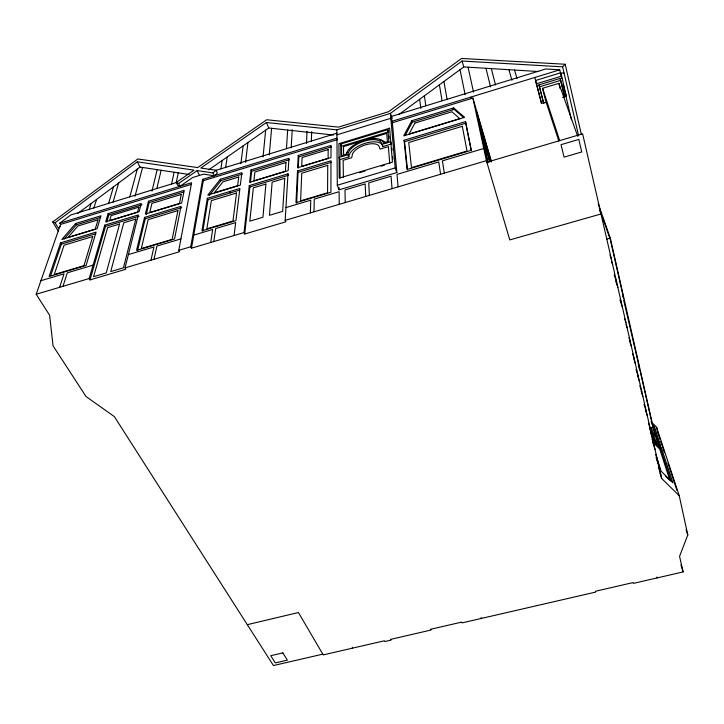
<?xml version="1.0" encoding="UTF-8"?>
<svg xmlns="http://www.w3.org/2000/svg" width="724" height="724" viewBox="0 0 724 724"><rect width="100%" height="100%" fill="white"/><g stroke="black" fill="none" stroke-linecap="round" stroke-linejoin="round"><path stroke-width="1.09" d="M313.981 211.824L314.279 199.118L339.113 191.697L339.23 204.331M311.383 141.044L311.664 131.65M310.397 212.883L310.759 200.168L285.944 207.58M306.524 143.415L306.967 131.162M297.492 170.955L295.98 202.711L330.931 192.258L330.977 160.782L297.492 170.955L298.08 172.366L296.65 203.055M298.234 155.443L297.645 167.742L330.977 157.606L330.995 145.415L298.234 155.443L298.813 156.837L298.288 168.031M291.175 147.805L292.234 129.623M285.166 220.377L287.989 173.832L249.282 185.588L244.033 232.585L244.712 234.015L285.808 221.825L285.166 220.377L486.392 160.656L472.89 98.075L392.399 122.745L396.833 172.556L339.094 189.815L337.284 185.263L336.895 129.868L390.417 113.387L462.066 61.033L562.602 66.834L565.182 64.246L581.399 134.682M286.46 148.601L287.663 130.048M269.265 154.927L271.618 128.302M263.065 156.827L265.654 130.157M251.038 169.878L249.644 182.339L288.179 170.62L288.921 158.285L251.038 169.878L251.662 171.253L250.395 182.683M244.712 234.015L249.916 186.973L249.282 185.588M245.563 162.285L247.952 142.51M234.078 235.535L235.68 222.594L215.716 228.549L213.779 241.563M240.866 163.751L243.137 145.868M225.662 167.516L227.209 156.981M210.711 242.468L212.693 229.454L193.77 235.11M220.892 168.773L222.159 160.502M202.82 231.137L207.996 199.697L207.326 198.322L239.916 188.43L235.915 220.657L201.942 230.82L207.326 198.322M244.033 232.585L191.48 248.178L190.756 246.766L202.639 179.353L336.995 138.148M191.48 248.178L203.29 180.701L202.639 179.353M125.026 267.898L138.356 214.928L104.745 225.155L89.179 278.541L89.984 279.898L125.804 269.274L125.026 267.898L179.471 251.744L178.738 250.341L191.616 182.729L59.766 223.164L60.526 224.449L36.2 294.261L49.621 315.266L53.051 345.837L86.02 396.508L114.392 416.644L273.428 665.546L322.804 654.152M176.194 182.611L178.258 172.846M171.552 184.068L174.131 172.222M154.004 259.301L156.891 246.079L180.919 238.902M150.981 260.197L153.922 246.965L128.374 254.595M156.918 188.159L161.144 170.258M137.551 250.667L145.271 218.72L144.556 217.381L181.018 206.313L174.529 239.011L136.546 250.368L144.556 217.381M146.338 214.322L149.171 202.575L148.474 201.245L184.195 190.322L181.679 203.01L145.361 214.051L148.474 201.245M151.986 191.1L157.162 169.66M134.999 196.331L142.574 167.461M129.804 196.946L137.298 169.099M89.984 279.898L105.487 226.467L104.745 225.155M106.745 222.114L108.835 214.901L108.111 213.598L141.243 203.462L139.189 211.625L105.713 221.825L108.111 213.598M113.071 202.132L118.6 183.027M108.555 203.562L113.487 186.846M93.849 208.032L96.518 199.489M89.188 209.607L91.124 203.498M62.988 286.27L67.287 272.839L93.088 265.129M59.667 287.256L64.02 273.817L40.924 280.713M50.644 275.726L61.332 244.187L60.554 242.884L96.084 232.096L86.084 265.455L49.105 276.505L60.554 242.884M651.292 421.839L656.596 427.251L679.23 495.714L687.8 534.991L679.555 556.367L683.121 571.924L633.364 583.399L633.138 582.567L595.409 591.273L595.662 592.087L461.957 622.911L461.613 622.133L430.662 629.274L431.024 630.043L390.698 639.346L391.096 640.097L384.833 641.545L384.444 640.785L323.239 654.894L298.415 612.522L247.318 624.667M411.811 120.7L403.702 135.868L464.627 117.342L453.667 107.894L411.811 120.7L412.3 122.148L405.214 135.433M209.173 195.543L220.965 180.629L242.495 174.05M220.322 179.271L207.824 195.055L240.323 185.172L241.87 172.683L220.322 179.271L220.965 180.629M64.083 239.065L76.391 224.82L100.645 217.408M75.631 223.526L61.857 239.436L97.088 228.73L100.971 215.779L75.631 223.526L76.391 224.82M565.182 64.246L461.577 58.454L388.571 111.695L338.515 127.116L266.694 119.759L197.715 167.597L137.822 158.963L52.743 221.924L55.096 222.748L137.288 161.823L194.041 170.149L176.249 182.484L177.652 185.29L180.041 186.276L192.602 177.534L203.553 174.167L214.313 175.769L217.399 173.09L216.06 170.24L200.829 168.049L266.414 122.492L336.895 129.868M176.249 182.484L178.638 183.471L197.154 170.602L212.965 172.918L216.06 170.24M60.526 226.304L58.237 228.015L55.096 222.748M77.649 213.544L140.022 167.072L189.109 174.484M59.766 223.164L70.771 214.992L177.208 182.267M398.797 114.609L463.785 66.916L538.71 71.54M208.811 169.814L268.758 127.994L333.61 135.044M652.342 437.486L660.804 446.02L654.46 426.708L653.455 427.305L659.428 445.55M652.767 440.997L660.469 448.753L661.501 448.147L672.895 482.817L661.048 471.125L655.663 454.346M215.761 170.421L336.95 133.162M336.922 134.845L390.842 118.274L392.399 122.745M559.743 69.83L391.901 121.306L391.467 116.401L545.67 68.988L559.743 69.83L561.743 78.373M60.526 224.449L191.227 184.403M203.29 180.701L337.538 139.56M564.059 73.097L560.448 72.88L535.552 80.5L541.525 103.414L544.747 102.437M536.593 83.749L561.625 76.092L560.448 72.88M108.835 214.901L141.949 204.783M149.171 202.575L183.787 191.996M251.662 171.253L289.51 159.678M298.813 156.837L331.547 146.827M387.847 129.641L388.806 141.388L383.548 142.981L383.032 141.578A19.892 9.204 -20.9 0 0 364.543 140.13A19.892 9.204 -20.9 0 0 346.724 152.619L346.362 154.284L340.868 155.959L340.714 144.049L387.847 129.641L388.363 131.098M412.3 122.148L454.12 109.369L463.396 117.378M546.756 102.156L543.597 103.116L538.909 84.889L560.132 78.409L564.675 96.735L562.566 97.378M341.674 155.959L341.547 146.203L388.616 131.831M543.597 103.116L539.534 86.808L560.819 80.31M558.819 141.017L545.498 100.174L542.566 88.301L558.865 83.332L577.68 136.248M105.487 226.467L139.08 216.259M391.259 143.225L390.743 141.75L381.991 144.411A17.928 8.299 -20.9 0 0 364.588 141.053A17.928 8.299 -20.9 0 0 347.991 154.737L339.049 157.452L339.891 159.624L340.09 178.113M61.332 244.187L95.767 233.743M145.271 218.72L181.706 207.67M207.996 199.697L239.535 190.122M249.916 186.973L288.586 175.244L287.989 173.832M298.08 172.366L331.538 162.212M339.891 159.624L348.823 156.909A17.901 8.317 -20.9 0 1 365.394 143.225A17.901 8.317 -20.9 0 1 382.779 146.61L391.521 143.958M465.496 121.632L471.161 150.339L407.087 169.497L404.055 140.275L465.496 121.632L471.405 150.773M407.494 169.914L404.562 141.741L465.948 123.134M564.114 96.573L566.268 95.93L561.625 76.092M359.575 172.683L364.959 171.063M381.132 166.203L384.363 165.235M337.284 185.263L395.186 167.905L390.417 113.387L392.127 118.311M483.768 148.492L442.418 160.846L444.31 173.145M487.487 153.28L485.849 153.769L487.632 161.28M486.447 155.796L488.085 155.307L481.695 133.515L488.021 162.61M178.738 250.341L190.756 246.766M36.2 294.261L89.179 278.541M486.854 162.212L582.63 133.813L661.7 478.519L679.23 495.714M606.567 239.155L610.287 238.106L653.202 427.305L650.261 428.038M665.338 475.831L669.926 480.356L659.727 449.115L653.745 443.106M652.252 438.834L661.501 448.147M650.034 429.757L651.835 431.576L650.496 427.441M650.505 431.214L652.306 433.033L654.695 440.4L652.288 437.966L650.586 432.708M652.188 424.391L654.46 426.708M52.743 221.924L58.481 231.535M137.288 161.823L140.022 167.072M178.638 183.471L180.041 186.276M197.154 170.602L199.372 175.181M212.965 172.918L214.313 175.769M229.707 191.525L230.359 192.91M266.414 122.492L268.758 127.994M340.714 144.049L341.547 146.203M347.991 154.737L348.823 156.909M566.268 95.93L565.082 92.645L571.444 119.786M381.991 144.411L382.779 146.61M564.675 96.735L560.132 78.409M395.186 167.905L396.833 172.556M598.205 203.679L610.287 238.106M599.228 208.087L600.341 211.254M602.558 217.598L610.341 239.798M599.897 210.784L601.02 213.978L509.786 239.916L486.392 160.656M609.961 254.993L611.364 259.074M404.055 140.275L404.562 141.741M611.563 261.473L612.613 264.55M622.93 296.324L623.654 298.451L610.585 240.884M623.69 300.216L639.247 367.122L638.179 363.919M614.196 274.93L616.658 282.17M615.762 281.247L617.871 287.473M620.242 299.247L621.292 302.379M620.006 300.207L622.477 307.537M624.55 318.497L625.961 322.714M626.043 324.551L627.111 327.719M628.948 337.674L630.36 341.918M638.849 367.349L639.916 370.552M629.355 340.407L631.482 346.796M632.486 353.529L634.251 358.878M633.925 359.339L635.346 363.629M658.442 434.328L660.125 439.414M660.795 441.45L664.496 452.645M667.962 463.161L676.985 490.51M636.016 369.656L638.034 375.792M637.41 375.303L639.428 381.448M542.566 88.301L559.634 140.429M660.469 448.753L671.139 481.333M639.799 385.711L641.826 391.874M651.129 420.952L653.202 427.305M641.174 391.25L642.858 396.399M652.704 427.613L655.066 434.853L652.686 432.436L651.012 427.269M686.071 529.697L687.8 534.991M643.989 404.363L646.342 411.603M645.337 409.775L647.356 415.992M648.505 423.16L650.188 428.355M538.909 84.889L539.534 86.808M649.826 428.472L651.175 432.635M652.053 438.988L654.062 445.251M652.668 442.111L655.021 449.414M656.36 456.953L657.727 461.224M656.261 457.315L660.397 470.22M656.261 457.803L658.659 465.288M658.433 467.242L660.831 474.745M660.016 473.252L661.7 478.519M541.525 103.414L534.801 77.477M680.913 564.856L683.121 571.924M452.165 108.356L452.609 109.831M453.667 107.894L454.12 109.369M484.012 147.533L484.926 150.655M514.52 70.047L517.045 78.672M462.066 61.033L463.785 66.916M472.89 98.075L491.198 160.764M491.315 162.031L476.664 111.885L479.216 123.659L490.257 161.362M490.039 161.416L479.885 126.727L487.695 162.755M470.835 97.097L471.27 98.582M656.958 577.019L657.211 577.897M508.918 69.694L511.922 80.301M491.334 68.608L495.506 84.943M485.958 68.282L490.546 86.844M558.865 83.332L560.15 88.753M563.028 83.857L564.829 91.55M562.602 66.834L578.612 135.795M640.269 371.62L651.111 419.359M656.596 427.251L658.053 433.73M488.781 157.117L489.795 161.724M488.085 155.307L489.533 161.886M468.066 67.178L473.514 92.075M460.012 69.685L465.134 94.654M443.93 81.486L447.034 99.152M439.396 84.817L442.056 100.699M440.59 174.249L438.762 161.941L396.996 174.412L398.109 186.855M424.4 95.821L425.793 105.686M419.639 99.315L420.852 108.383M481.062 617.59L481.179 618.486M391.883 148.248L392.064 150.393M392.616 156.827L392.797 158.972M388.969 136.103L389.15 138.248M392.055 188.656L391.041 176.185L368.742 182.846L369.367 195.38M389.747 163.615L388.381 146.592L380.037 149.126L378.905 145.958A14.453 6.715 -20.9 0 0 365.448 144.863A14.453 6.715 -20.9 0 0 352.498 153.977L351.701 157.714L343.14 160.312L343.402 177.543M387.431 142.112L386.734 133.397L343.493 146.592L343.638 155.416M365.729 196.466L365.168 183.914L345.004 189.941L345.221 202.548M352.416 647.265L352.434 648.161M339.067 187.57L339.094 189.815M346.018 154.339A21.973 10.208 -20.9 0 1 347.647 151.95M380.019 139.904A21.973 10.208 -20.9 0 1 385.738 142.936M327.737 165.344L327.574 192.765L300.605 200.829L301.754 173.217L327.737 165.344M328.162 149.587L328.117 158.303L301.718 166.33L302.089 157.551L328.162 149.587M284.785 178.321L282.65 211.372L269.446 215.309L272.143 182.158L284.785 178.321M285.962 162.529L285.401 171.244L253.934 180.81L254.866 172.022L285.962 162.529M265.916 184.041L262.939 217.245L249.816 221.164L253.346 187.851L265.916 184.041M236.549 193L232.974 221.019L206.865 228.829L211.372 200.638L236.549 193M238.73 177.018L237.626 185.697L214.313 192.792L222.929 181.842L238.73 177.018M177.932 210.621L172.14 239.373L141.289 248.594L148.167 219.643L177.932 210.621M181.281 194.439L179.452 203.516L149.759 212.548L151.931 203.399L181.281 194.439M135.813 219.119L123.46 267.817L110.718 271.6L123.795 222.766L135.813 219.119M138.845 207.155L137.56 212.222L109.614 220.739L111.08 215.634L138.845 207.155M119.578 224.051L106.238 272.93L93.568 276.686L107.623 227.68L119.578 224.051M92.744 236.531L83.939 265.654L54.255 274.523L64.074 245.219L92.744 236.531M98.021 219.861L95.215 229.137L68.038 237.4L77.848 226.024L98.021 219.861M414.87 123.089L409.042 134.076L459.821 118.645L451.93 111.767L414.87 123.089M389.603 128.193L338.913 143.687L339.248 178.086L392.453 162.095L389.603 128.193M462.301 126.293L408.734 142.519L411.494 167.633L467.025 151.026L462.301 126.293M578.802 139.424L561.028 144.682L564.068 157.144L581.725 151.959L578.802 139.424M282.849 652.894L270.731 655.7L275.328 662.931L287.365 660.152L282.849 652.894M657.953 443.676L655.555 441.26L653.157 433.893L655.546 436.31L657.953 443.676"/></g></svg>
